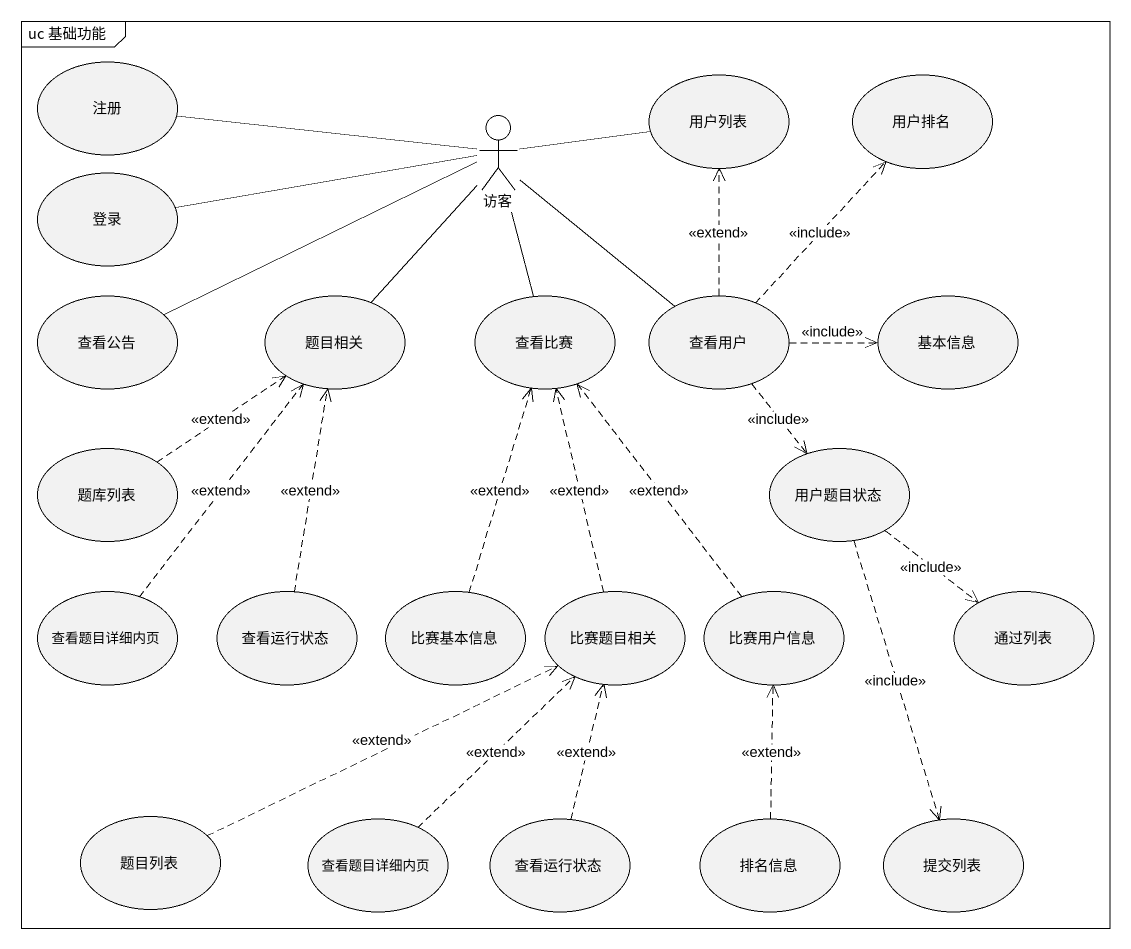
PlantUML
@startuml
mainframe uc 基础功能
usecase 注册
usecase 用户列表
usecase 用户排名
actor 访客
usecase 登录
usecase 查看公告
usecase 题目相关
usecase 查看比赛
usecase 查看用户
usecase 基本信息
usecase 题库列表
usecase 用户题目状态
usecase 查看题目详细内页
usecase 查看运行状态
usecase 比赛基本信息
usecase 比赛题目相关
usecase 比赛用户信息
usecase 通过列表
usecase 题目列表
usecase "查看题目详细内页" as 查看题目详细内页_2
usecase "查看运行状态" as 查看运行状态_2
usecase 排名信息
usecase 提交列表
访客 -left- 注册
访客 -right- 用户列表
访客 -left- 登录
访客 -left- 查看公告
访客 -- 题目相关
访客 -- 查看比赛
访客 -- 查看用户
查看用户 .up.> 用户列表 : <<extend>>
查看用户 .up.> 用户排名 : <<include>>
查看用户 .right.> 基本信息 : <<include>>
查看用户 ..> 用户题目状态 : <<include>>
题库列表 .up.> 题目相关 : <<extend>>
用户题目状态 ..> 通过列表 : <<include>>
用户题目状态 ..> 提交列表 : <<include>>
查看题目详细内页 .up.> 题目相关 : <<extend>>
查看运行状态 .up.> 题目相关 : <<extend>>
比赛基本信息 .up.> 查看比赛 : <<extend>>
比赛题目相关 .up.> 查看比赛 : <<extend>>
比赛用户信息 .up.> 查看比赛 : <<extend>>
题目列表 .right.> 比赛题目相关 : <<extend>>
查看题目详细内页_2 .up.> 比赛题目相关 : <<extend>>
查看运行状态_2 .up.> 比赛题目相关 : <<extend>>
排名信息 .up.> 比赛用户信息 : <<extend>>
@enduml
